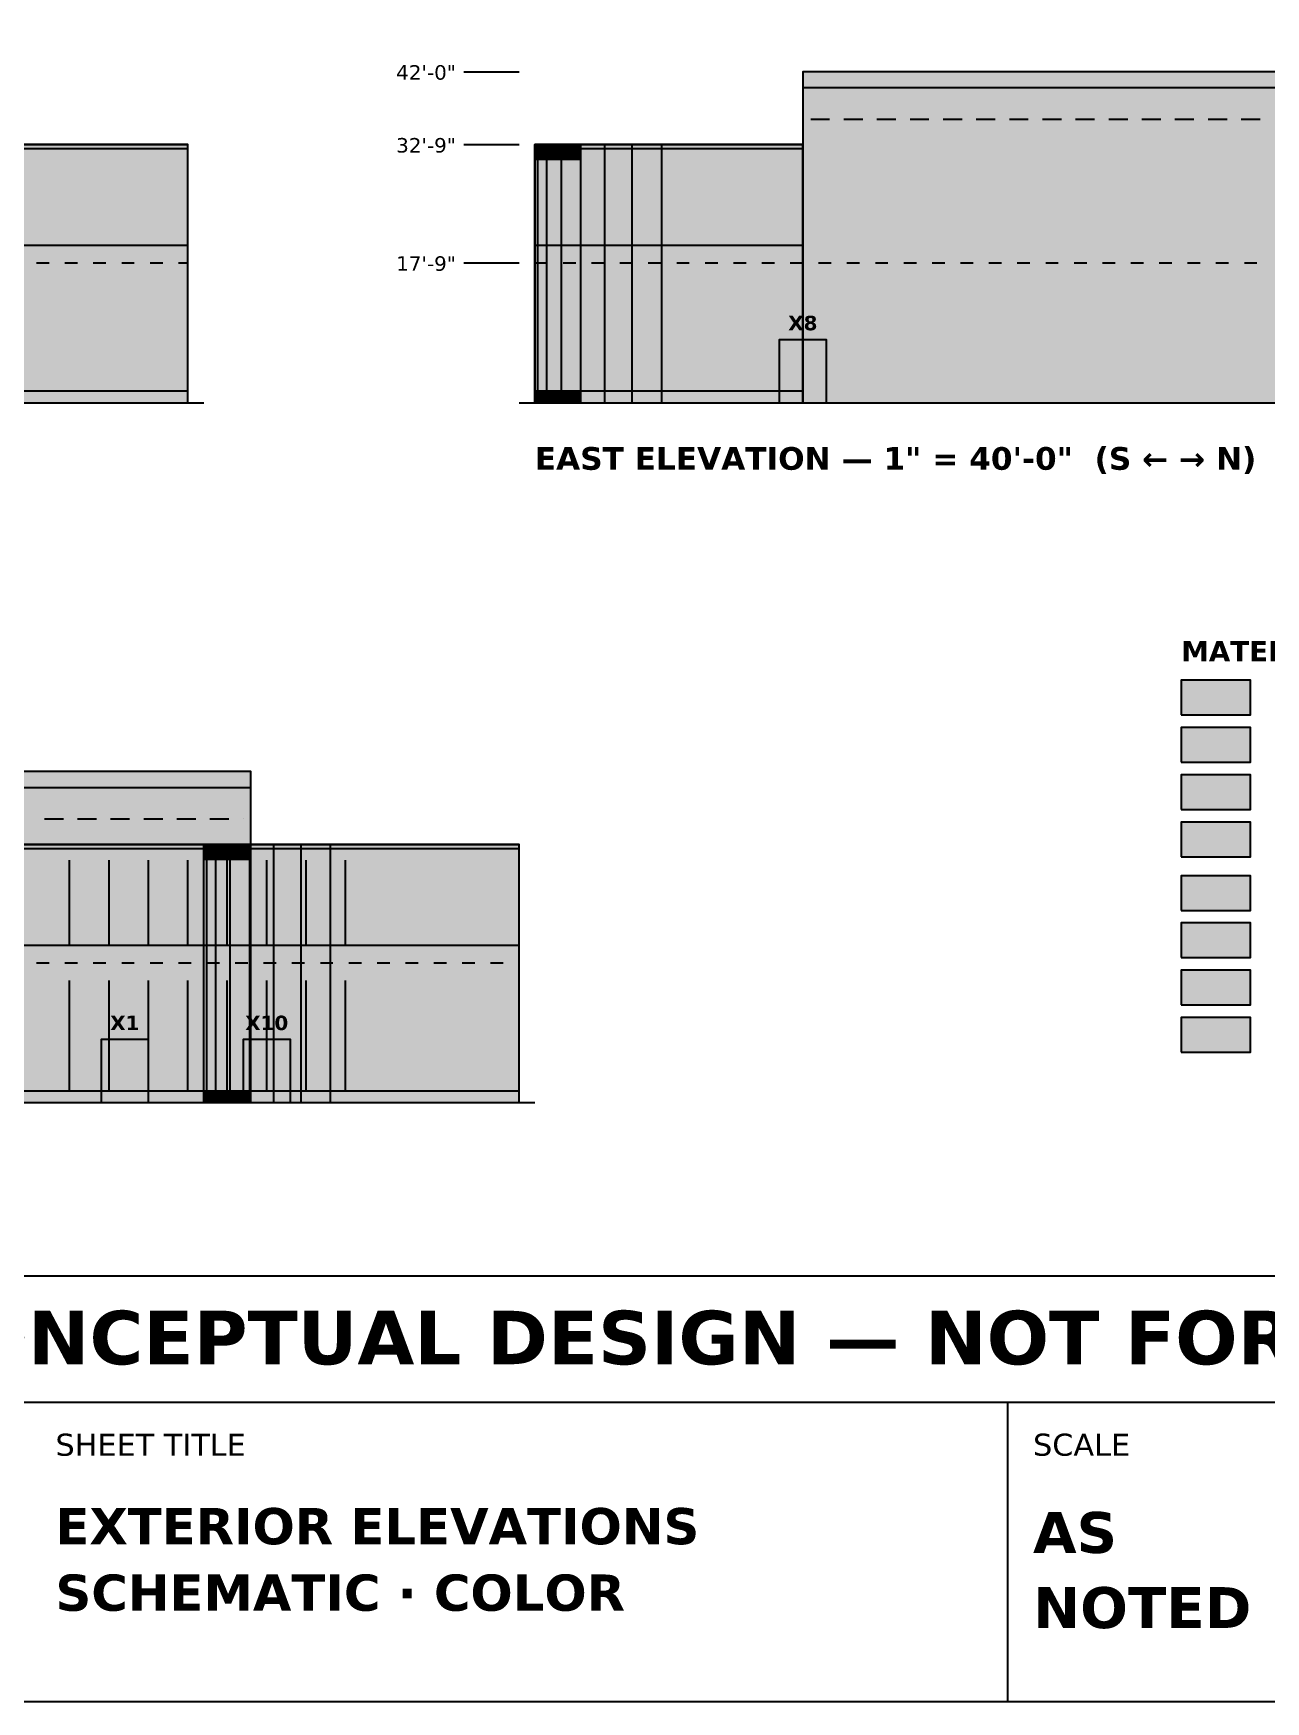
# Model space of a CAD drawing. Header units: inches. Extents: x 0.4 to 16.5, y 0.5 to 10.5.
# Drawn here: x 6.71 to 10.62, y 0.5 to 5.79 of the extents above; entities that cross this region are included whole.
import ezdxf
from ezdxf.enums import TextEntityAlignment as Align

# ---------------------------------------------------------------- set-up
doc = ezdxf.new("R2010")
doc.units = ezdxf.units.IN
doc.header["$MEASUREMENT"] = 0
for name, color, linetype in [('A-ANNO-TEXT', 7, 'Continuous'), ('A-ELEV-DATM', 7, 'Continuous'), ('A-ELEV-DOOR', 7, 'Continuous'), ('A-ELEV-FACD', 7, 'Continuous'), ('A-ELEV-FILL', 7, 'Continuous'), ('A-ELEV-HIDN', 7, 'Continuous'), ('A-ELEV-IDEN', 7, 'Continuous'), ('A-ELEV-OTLN', 7, 'Continuous'), ('G-ANNO-TTLB', 7, 'Continuous')]:
    doc.layers.add(name, color=color, linetype=linetype)
doc.styles.add('KS-BOLD', font='DejaVuSans-Bold.ttf')
doc.styles.add('KS-REG', font='DejaVuSans.ttf')

msp = doc.modelspace()

# ---------------------------------------------------------------- hatches: boundary and pattern name
at = {"layer": 'A-ELEV-DOOR', "true_color": 0x5a5a5a}
for points in [[(9.075, 4.62), (9.225, 4.62), (9.225, 4.82), (9.075, 4.82)], [(6.925, 2.4), (7.075, 2.4), (7.075, 2.6), (6.925, 2.6)], [(7.375, 2.4), (7.525, 2.4), (7.525, 2.6), (7.375, 2.6)]]:
    msp.add_hatch(color=7, dxfattribs=at).paths.add_polyline_path(points)
at = {"layer": 'A-ELEV-FACD', "true_color": 0xc9c6be}
msp.add_hatch(color=7, dxfattribs=at).paths.add_polyline_path([(10.35, 3.63), (10.57, 3.63), (10.57, 3.74), (10.35, 3.74)])
at = {"layer": 'A-ELEV-FACD', "true_color": 0x4f6a7d}
msp.add_hatch(color=7, dxfattribs=at).paths.add_polyline_path([(10.35, 3.48), (10.57, 3.48), (10.57, 3.59), (10.35, 3.59)])
at = {"layer": 'A-ELEV-FACD', "true_color": 0xb0b0b0}
msp.add_hatch(color=7, dxfattribs=at).paths.add_polyline_path([(10.35, 3.33), (10.57, 3.33), (10.57, 3.44), (10.35, 3.44)])
at = {"layer": 'A-ELEV-FACD', "true_color": 0xcc0000}
msp.add_hatch(color=7, dxfattribs=at).paths.add_polyline_path([(10.35, 3.18), (10.57, 3.18), (10.57, 3.29), (10.35, 3.29)])
at = {"layer": 'A-ELEV-FILL', "true_color": 0xcdcdcd}
for points in [[(9.15, 4.62), (14.45, 4.62), (14.45, 5.67), (9.15, 5.67)], [(2.1, 2.4), (7.4, 2.4), (7.4, 3.45), (2.1, 3.45)]]:
    msp.add_hatch(color=7, dxfattribs=at).paths.add_polyline_path(points)
at = {"layer": 'A-ELEV-FILL', "true_color": 0xc9c6be}
for points in [[(9.15, 4.62), (14.45, 4.62), (14.45, 5.67), (9.15, 5.67)], [(1.95, 4.62), (7.2, 4.62), (7.2, 5.4388), (1.95, 5.4388)], [(8.3, 4.62), (9.15, 4.62), (9.15, 5.4388), (8.3, 5.4388)], [(2.1, 2.4), (7.4, 2.4), (7.4, 3.45), (2.1, 3.45)], [(1.95, 2.4), (8.25, 2.4), (8.25, 3.2188), (1.95, 3.2188)]]:
    msp.add_hatch(color=7, dxfattribs=at).paths.add_polyline_path(points)
at = {"layer": 'A-ELEV-FILL', "true_color": 0xb1aea7}
for points in [[(9.15, 5.62), (14.45, 5.62), (14.45, 5.67), (9.15, 5.67)], [(2.1, 3.4), (7.4, 3.4), (7.4, 3.45), (2.1, 3.45)]]:
    msp.add_hatch(color=7, dxfattribs=at).paths.add_polyline_path(points)
at = {"layer": 'A-ELEV-FILL', "true_color": 0xe4e4e4}
for points in [[(1.95, 4.62), (7.2, 4.62), (7.2, 5.4388), (1.95, 5.4388)], [(8.3, 4.62), (9.15, 4.62), (9.15, 5.4388), (8.3, 5.4388)], [(1.95, 2.4), (8.25, 2.4), (8.25, 3.2188), (1.95, 3.2188)]]:
    msp.add_hatch(color=7, dxfattribs=at).paths.add_polyline_path(points)
at = {"layer": 'A-ELEV-FILL', "true_color": 0x918f89}
for points in [[(8.3, 5.3887), (8.3096, 5.3887), (8.3096, 5.4388), (8.3, 5.4388)], [(8.3, 5.0075), (8.3096, 5.0075), (8.3096, 5.12), (8.3, 5.12)], [(8.3, 4.62), (8.3096, 4.62), (8.3096, 4.6575), (8.3, 4.6575)], [(7.25, 3.1688), (7.2596, 3.1688), (7.2596, 3.2188), (7.25, 3.2188)], [(7.25, 2.7875), (7.2596, 2.7875), (7.2596, 2.9), (7.25, 2.9)], [(7.25, 2.4), (7.2596, 2.4), (7.2596, 2.4375), (7.25, 2.4375)]]:
    msp.add_hatch(color=7, dxfattribs=at).paths.add_polyline_path(points)
at = {"layer": 'A-ELEV-FILL', "true_color": 0x98958f}
for points in [[(8.3096, 5.3887), (8.3381, 5.3887), (8.3381, 5.4388), (8.3096, 5.4388)], [(8.3096, 5.0075), (8.3381, 5.0075), (8.3381, 5.12), (8.3096, 5.12)], [(8.3096, 4.62), (8.3381, 4.62), (8.3381, 4.6575), (8.3096, 4.6575)], [(7.2596, 3.1688), (7.2881, 3.1688), (7.2881, 3.2188), (7.2596, 3.2188)], [(7.2596, 2.7875), (7.2881, 2.7875), (7.2881, 2.9), (7.2596, 2.9)], [(7.2596, 2.4), (7.2881, 2.4), (7.2881, 2.4375), (7.2596, 2.4375)]]:
    msp.add_hatch(color=7, dxfattribs=at).paths.add_polyline_path(points)
at = {"layer": 'A-ELEV-FILL', "true_color": 0x9f9c96}
for points in [[(8.3381, 5.3887), (8.3843, 5.3887), (8.3843, 5.4388), (8.3381, 5.4388)], [(8.3381, 5.0075), (8.3843, 5.0075), (8.3843, 5.12), (8.3381, 5.12)], [(8.3381, 4.62), (8.3843, 4.62), (8.3843, 4.6575), (8.3381, 4.6575)], [(7.2881, 3.1688), (7.3343, 3.1688), (7.3343, 3.2188), (7.2881, 3.2188)], [(7.2881, 2.7875), (7.3343, 2.7875), (7.3343, 2.9), (7.2881, 2.9)], [(7.2881, 2.4), (7.3343, 2.4), (7.3343, 2.4375), (7.2881, 2.4375)]]:
    msp.add_hatch(color=7, dxfattribs=at).paths.add_polyline_path(points)
at = {"layer": 'A-ELEV-FILL', "true_color": 0xa6a39d}
for points in [[(8.3843, 5.3887), (8.4464, 5.3887), (8.4464, 5.4388), (8.3843, 5.4388)], [(8.3843, 5.0075), (8.4464, 5.0075), (8.4464, 5.12), (8.3843, 5.12)], [(8.3843, 4.62), (8.4464, 4.62), (8.4464, 4.6575), (8.3843, 4.6575)], [(7.3343, 3.1688), (7.3964, 3.1688), (7.3964, 3.2188), (7.3343, 3.2188)], [(7.3343, 2.7875), (7.3964, 2.7875), (7.3964, 2.9), (7.3343, 2.9)], [(7.3343, 2.4), (7.3964, 2.4), (7.3964, 2.4375), (7.3343, 2.4375)]]:
    msp.add_hatch(color=7, dxfattribs=at).paths.add_polyline_path(points)
at = {"layer": 'A-ELEV-FILL', "true_color": 0xadaaa3}
for points in [[(8.4464, 5.3887), (8.5222, 5.3887), (8.5222, 5.4388), (8.4464, 5.4388)], [(8.4464, 5.0075), (8.5222, 5.0075), (8.5222, 5.12), (8.4464, 5.12)], [(8.4464, 4.62), (8.5222, 4.62), (8.5222, 4.6575), (8.4464, 4.6575)], [(7.3964, 3.1688), (7.4722, 3.1688), (7.4722, 3.2188), (7.3964, 3.2188)], [(7.3964, 2.7875), (7.4722, 2.7875), (7.4722, 2.9), (7.3964, 2.9)], [(7.3964, 2.4), (7.4722, 2.4), (7.4722, 2.4375), (7.3964, 2.4375)]]:
    msp.add_hatch(color=7, dxfattribs=at).paths.add_polyline_path(points)
at = {"layer": 'A-ELEV-FILL', "true_color": 0xb4b1aa}
for points in [[(8.5222, 5.3887), (8.6087, 5.3887), (8.6087, 5.4388), (8.5222, 5.4388)], [(8.5222, 5.0075), (8.6087, 5.0075), (8.6087, 5.12), (8.5222, 5.12)], [(8.5222, 4.62), (8.6087, 4.62), (8.6087, 4.6575), (8.5222, 4.6575)], [(7.4722, 3.1688), (7.5587, 3.1688), (7.5587, 3.2188), (7.4722, 3.2188)], [(7.4722, 2.7875), (7.5587, 2.7875), (7.5587, 2.9), (7.4722, 2.9)], [(7.4722, 2.4), (7.5587, 2.4), (7.5587, 2.4375), (7.4722, 2.4375)]]:
    msp.add_hatch(color=7, dxfattribs=at).paths.add_polyline_path(points)
at = {"layer": 'A-ELEV-FILL', "true_color": 0xbbb8b1}
for points in [[(8.6087, 5.3887), (8.7025, 5.3887), (8.7025, 5.4388), (8.6087, 5.4388)], [(8.6087, 5.0075), (8.7025, 5.0075), (8.7025, 5.12), (8.6087, 5.12)], [(8.6087, 4.62), (8.7025, 4.62), (8.7025, 4.6575), (8.6087, 4.6575)], [(7.5587, 3.1688), (7.6525, 3.1688), (7.6525, 3.2188), (7.5587, 3.2188)], [(7.5587, 2.7875), (7.6525, 2.7875), (7.6525, 2.9), (7.5587, 2.9)], [(7.5587, 2.4), (7.6525, 2.4), (7.6525, 2.4375), (7.5587, 2.4375)]]:
    msp.add_hatch(color=7, dxfattribs=at).paths.add_polyline_path(points)
at = {"layer": 'A-ELEV-FILL', "true_color": 0xc2bfb7}
for points in [[(8.7025, 5.3887), (8.8, 5.3887), (8.8, 5.4388), (8.7025, 5.4388)], [(8.7025, 5.0075), (8.8, 5.0075), (8.8, 5.12), (8.7025, 5.12)], [(8.7025, 4.62), (8.8, 4.62), (8.8, 4.6575), (8.7025, 4.6575)], [(7.6525, 3.1688), (7.75, 3.1688), (7.75, 3.2188), (7.6525, 3.2188)], [(7.6525, 2.7875), (7.75, 2.7875), (7.75, 2.9), (7.6525, 2.9)], [(7.6525, 2.4), (7.75, 2.4), (7.75, 2.4375), (7.6525, 2.4375)]]:
    msp.add_hatch(color=7, dxfattribs=at).paths.add_polyline_path(points)
at = {"layer": 'A-ELEV-FILL', "true_color": 0x4f6a7d}
for points in [[(1.95, 5.12), (7.2, 5.12), (7.2, 5.3887), (1.95, 5.3887)], [(8.3, 5.12), (9.15, 5.12), (9.15, 5.3887), (8.3, 5.3887)], [(1.95, 4.6575), (7.2, 4.6575), (7.2, 5.0075), (1.95, 5.0075)], [(8.3, 4.6575), (9.15, 4.6575), (9.15, 5.0075), (8.3, 5.0075)], [(1.95, 2.9), (8.25, 2.9), (8.25, 3.1688), (1.95, 3.1688)], [(1.95, 2.4375), (8.25, 2.4375), (8.25, 2.7875), (1.95, 2.7875)]]:
    msp.add_hatch(color=7, dxfattribs=at).paths.add_polyline_path(points)
at = {"layer": 'A-ELEV-FILL', "true_color": 0x394c5a}
for points in [[(8.3, 5.12), (8.3096, 5.12), (8.3096, 5.3887), (8.3, 5.3887)], [(8.3, 4.6575), (8.3096, 4.6575), (8.3096, 5.0075), (8.3, 5.0075)], [(7.25, 2.9), (7.2596, 2.9), (7.2596, 3.1688), (7.25, 3.1688)], [(7.25, 2.4375), (7.2596, 2.4375), (7.2596, 2.7875), (7.25, 2.7875)]]:
    msp.add_hatch(color=7, dxfattribs=at).paths.add_polyline_path(points)
at = {"layer": 'A-ELEV-FILL', "true_color": 0x3c505e}
for points in [[(8.3096, 5.12), (8.3381, 5.12), (8.3381, 5.3887), (8.3096, 5.3887)], [(8.3096, 4.6575), (8.3381, 4.6575), (8.3381, 5.0075), (8.3096, 5.0075)], [(7.2596, 2.9), (7.2881, 2.9), (7.2881, 3.1688), (7.2596, 3.1688)], [(7.2596, 2.4375), (7.2881, 2.4375), (7.2881, 2.7875), (7.2596, 2.7875)]]:
    msp.add_hatch(color=7, dxfattribs=at).paths.add_polyline_path(points)
at = {"layer": 'A-ELEV-FILL', "true_color": 0x3e5463}
for points in [[(8.3381, 5.12), (8.3843, 5.12), (8.3843, 5.3887), (8.3381, 5.3887)], [(8.3381, 4.6575), (8.3843, 4.6575), (8.3843, 5.0075), (8.3381, 5.0075)], [(7.2881, 2.9), (7.3343, 2.9), (7.3343, 3.1688), (7.2881, 3.1688)], [(7.2881, 2.4375), (7.3343, 2.4375), (7.3343, 2.7875), (7.2881, 2.7875)]]:
    msp.add_hatch(color=7, dxfattribs=at).paths.add_polyline_path(points)
at = {"layer": 'A-ELEV-FILL', "true_color": 0x415767}
for points in [[(8.3843, 5.12), (8.4464, 5.12), (8.4464, 5.3887), (8.3843, 5.3887)], [(8.3843, 4.6575), (8.4464, 4.6575), (8.4464, 5.0075), (8.3843, 5.0075)], [(7.3343, 2.9), (7.3964, 2.9), (7.3964, 3.1688), (7.3343, 3.1688)], [(7.3343, 2.4375), (7.3964, 2.4375), (7.3964, 2.7875), (7.3343, 2.7875)]]:
    msp.add_hatch(color=7, dxfattribs=at).paths.add_polyline_path(points)
at = {"layer": 'A-ELEV-FILL', "true_color": 0x445b6c}
for points in [[(8.4464, 5.12), (8.5222, 5.12), (8.5222, 5.3887), (8.4464, 5.3887)], [(8.4464, 4.6575), (8.5222, 4.6575), (8.5222, 5.0075), (8.4464, 5.0075)], [(7.3964, 2.9), (7.4722, 2.9), (7.4722, 3.1688), (7.3964, 3.1688)], [(7.3964, 2.4375), (7.4722, 2.4375), (7.4722, 2.7875), (7.3964, 2.7875)]]:
    msp.add_hatch(color=7, dxfattribs=at).paths.add_polyline_path(points)
at = {"layer": 'A-ELEV-FILL', "true_color": 0x475f70}
for points in [[(8.5222, 5.12), (8.6087, 5.12), (8.6087, 5.3887), (8.5222, 5.3887)], [(8.5222, 4.6575), (8.6087, 4.6575), (8.6087, 5.0075), (8.5222, 5.0075)], [(7.4722, 2.9), (7.5587, 2.9), (7.5587, 3.1688), (7.4722, 3.1688)], [(7.4722, 2.4375), (7.5587, 2.4375), (7.5587, 2.7875), (7.4722, 2.7875)]]:
    msp.add_hatch(color=7, dxfattribs=at).paths.add_polyline_path(points)
at = {"layer": 'A-ELEV-FILL', "true_color": 0x496374}
for points in [[(8.6087, 5.12), (8.7025, 5.12), (8.7025, 5.3887), (8.6087, 5.3887)], [(8.6087, 4.6575), (8.7025, 4.6575), (8.7025, 5.0075), (8.6087, 5.0075)], [(7.5587, 2.9), (7.6525, 2.9), (7.6525, 3.1688), (7.5587, 3.1688)], [(7.5587, 2.4375), (7.6525, 2.4375), (7.6525, 2.7875), (7.5587, 2.7875)]]:
    msp.add_hatch(color=7, dxfattribs=at).paths.add_polyline_path(points)
at = {"layer": 'A-ELEV-FILL', "true_color": 0x4c6679}
for points in [[(8.7025, 5.12), (8.8, 5.12), (8.8, 5.3887), (8.7025, 5.3887)], [(8.7025, 4.6575), (8.8, 4.6575), (8.8, 5.0075), (8.7025, 5.0075)], [(7.6525, 2.9), (7.75, 2.9), (7.75, 3.1688), (7.6525, 3.1688)], [(7.6525, 2.4375), (7.75, 2.4375), (7.75, 2.7875), (7.6525, 2.7875)]]:
    msp.add_hatch(color=7, dxfattribs=at).paths.add_polyline_path(points)
at = {"layer": 'A-ELEV-FILL', "true_color": 0x9e1b32}
msp.add_hatch(color=7, dxfattribs=at).paths.add_polyline_path([(10.35, 3.01), (10.57, 3.01), (10.57, 3.12), (10.35, 3.12)])
at = {"layer": 'A-ELEV-FILL', "true_color": 0xc9a227}
msp.add_hatch(color=7, dxfattribs=at).paths.add_polyline_path([(10.35, 2.86), (10.57, 2.86), (10.57, 2.97), (10.35, 2.97)])
at = {"layer": 'A-ELEV-FILL', "true_color": 0x1a1a1a}
msp.add_hatch(color=7, dxfattribs=at).paths.add_polyline_path([(10.35, 2.71), (10.57, 2.71), (10.57, 2.82), (10.35, 2.82)])
at = {"layer": 'A-ELEV-FILL', "true_color": 0xb5654a}
msp.add_hatch(color=7, dxfattribs=at).paths.add_polyline_path([(10.35, 2.56), (10.57, 2.56), (10.57, 2.67), (10.35, 2.67)])

# ---------------------------------------------------------------- linework, layer by layer
at = {"layer": 'A-ELEV-DATM'}
for p, q in [((8.075, 5.67), (8.25, 5.67)), ((8.075, 5.4388), (8.25, 5.4388)), ((8.075, 5.0637), (8.25, 5.0637))]:
    msp.add_line(p, q, dxfattribs=at)
at = {"layer": 'A-ELEV-DOOR'}
for points in [[(9.075, 4.62), (9.225, 4.62), (9.225, 4.82), (9.075, 4.82)], [(6.925, 2.4), (7.075, 2.4), (7.075, 2.6), (6.925, 2.6)], [(7.375, 2.4), (7.525, 2.4), (7.525, 2.6), (7.375, 2.6)]]:
    msp.add_lwpolyline(points, close=True, dxfattribs=at)
at = {"layer": 'A-ELEV-FACD'}
for p, q in [((9.15, 5.62), (14.45, 5.62)), ((1.95, 5.4388), (7.2, 5.4388)), ((1.95, 5.4263), (7.2, 5.4263)), ((8.3, 5.4388), (9.15, 5.4388)), ((8.3, 4.62), (8.3, 5.4388)), ((8.3, 5.4263), (9.15, 5.4263)), ((8.3096, 4.62), (8.3096, 5.4388)), ((8.3381, 4.62), (8.3381, 5.4388)), ((8.3843, 4.62), (8.3843, 5.4388)), ((8.4464, 4.62), (8.4464, 5.4388)), ((8.5222, 4.62), (8.5222, 5.4388)), ((8.6087, 4.62), (8.6087, 5.4388)), ((8.7025, 4.62), (8.7025, 5.4388)), ((1.95, 5.12), (7.2, 5.12)), ((8.3, 5.12), (9.15, 5.12)), ((1.95, 4.6575), (7.2, 4.6575)), ((8.3, 4.6575), (9.15, 4.6575)), ((2.1, 3.4), (7.4, 3.4)), ((1.95, 3.2188), (8.25, 3.2188)), ((1.95, 3.2062), (8.25, 3.2062)), ((7.25, 2.4), (7.25, 3.2188)), ((7.2596, 2.4), (7.2596, 3.2188)), ((7.2881, 2.4), (7.2881, 3.2188)), ((7.3343, 2.4), (7.3343, 3.2188)), ((7.3964, 2.4), (7.3964, 3.2188)), ((7.4722, 2.4), (7.4722, 3.2188)), ((7.5587, 2.4), (7.5587, 3.2188)), ((7.6525, 2.4), (7.6525, 3.2188)), ((6.825, 2.9), (6.825, 3.1688)), ((6.95, 2.9), (6.95, 3.1688)), ((7.075, 2.9), (7.075, 3.1688)), ((7.2, 2.9), (7.2, 3.1688)), ((7.325, 2.9), (7.325, 3.1688)), ((7.45, 2.9), (7.45, 3.1688)), ((7.575, 2.9), (7.575, 3.1688)), ((7.7, 2.9), (7.7, 3.1688)), ((1.95, 2.9), (8.25, 2.9)), ((6.825, 2.4375), (6.825, 2.7875)), ((6.95, 2.4375), (6.95, 2.7875)), ((7.075, 2.4375), (7.075, 2.7875)), ((7.2, 2.4375), (7.2, 2.7875)), ((7.325, 2.4375), (7.325, 2.7875)), ((7.45, 2.4375), (7.45, 2.7875)), ((7.575, 2.4375), (7.575, 2.7875)), ((7.7, 2.4375), (7.7, 2.7875)), ((1.95, 2.4375), (8.25, 2.4375))]:
    msp.add_line(p, q, dxfattribs=at)
for points in [[(10.35, 3.63), (10.57, 3.63), (10.57, 3.74), (10.35, 3.74)], [(10.35, 3.48), (10.57, 3.48), (10.57, 3.59), (10.35, 3.59)], [(10.35, 3.33), (10.57, 3.33), (10.57, 3.44), (10.35, 3.44)], [(10.35, 3.18), (10.57, 3.18), (10.57, 3.29), (10.35, 3.29)]]:
    msp.add_lwpolyline(points, close=True, dxfattribs=at)
at = {"layer": 'A-ELEV-FILL'}
for points in [[(10.35, 3.01), (10.57, 3.01), (10.57, 3.12), (10.35, 3.12)], [(10.35, 2.86), (10.57, 2.86), (10.57, 2.97), (10.35, 2.97)], [(10.35, 2.71), (10.57, 2.71), (10.57, 2.82), (10.35, 2.82)], [(10.35, 2.56), (10.57, 2.56), (10.57, 2.67), (10.35, 2.67)]]:
    msp.add_lwpolyline(points, close=True, dxfattribs=at)
at = {"layer": 'A-ELEV-HIDN'}
for p, q in [((9.175, 5.52), (9.235, 5.52)), ((9.28, 5.52), (9.34, 5.52)), ((9.385, 5.52), (9.445, 5.52)), ((9.49, 5.52), (9.55, 5.52)), ((9.595, 5.52), (9.655, 5.52)), ((9.7, 5.52), (9.76, 5.52)), ((9.805, 5.52), (9.865, 5.52)), ((9.91, 5.52), (9.97, 5.52)), ((10.015, 5.52), (10.075, 5.52)), ((10.12, 5.52), (10.18, 5.52)), ((10.225, 5.52), (10.285, 5.52)), ((10.33, 5.52), (10.39, 5.52)), ((10.435, 5.52), (10.495, 5.52)), ((10.54, 5.52), (10.6, 5.52)), ((6.72, 5.0637), (6.76, 5.0637)), ((6.81, 5.0637), (6.85, 5.0637)), ((6.9, 5.0637), (6.94, 5.0637)), ((6.99, 5.0637), (7.03, 5.0637)), ((7.08, 5.0637), (7.12, 5.0637)), ((7.17, 5.0637), (7.2, 5.0637)), ((8.3, 5.0637), (8.34, 5.0637)), ((8.39, 5.0637), (8.43, 5.0637)), ((8.48, 5.0637), (8.52, 5.0637)), ((8.57, 5.0637), (8.61, 5.0637)), ((8.66, 5.0637), (8.7, 5.0637)), ((8.75, 5.0637), (8.79, 5.0637)), ((8.84, 5.0637), (8.88, 5.0637)), ((8.93, 5.0637), (8.97, 5.0637)), ((9.02, 5.0637), (9.06, 5.0637)), ((9.11, 5.0637), (9.15, 5.0637)), ((9.2, 5.0637), (9.24, 5.0637)), ((9.29, 5.0637), (9.33, 5.0637)), ((9.38, 5.0637), (9.42, 5.0637)), ((9.47, 5.0637), (9.51, 5.0637)), ((9.56, 5.0637), (9.6, 5.0637)), ((9.65, 5.0637), (9.69, 5.0637)), ((9.74, 5.0637), (9.78, 5.0637)), ((9.83, 5.0637), (9.87, 5.0637)), ((9.92, 5.0637), (9.96, 5.0637)), ((10.01, 5.0637), (10.05, 5.0637)), ((10.1, 5.0637), (10.14, 5.0637)), ((10.19, 5.0637), (10.23, 5.0637)), ((10.28, 5.0637), (10.32, 5.0637)), ((10.37, 5.0637), (10.41, 5.0637)), ((10.46, 5.0637), (10.5, 5.0637)), ((10.55, 5.0637), (10.59, 5.0637)), ((6.745, 3.3), (6.805, 3.3)), ((6.85, 3.3), (6.91, 3.3)), ((6.955, 3.3), (7.015, 3.3)), ((7.06, 3.3), (7.12, 3.3)), ((7.165, 3.3), (7.225, 3.3)), ((7.27, 3.3), (7.33, 3.3)), ((7.375, 3.3), (7.375, 3.3)), ((6.72, 2.8438), (6.76, 2.8438)), ((6.81, 2.8438), (6.85, 2.8438)), ((6.9, 2.8438), (6.94, 2.8438)), ((6.99, 2.8438), (7.03, 2.8438)), ((7.08, 2.8438), (7.12, 2.8438)), ((7.17, 2.8438), (7.21, 2.8438)), ((7.26, 2.8438), (7.3, 2.8438)), ((7.35, 2.8438), (7.39, 2.8438)), ((7.44, 2.8438), (7.48, 2.8438)), ((7.53, 2.8438), (7.57, 2.8438)), ((7.62, 2.8438), (7.66, 2.8438)), ((7.71, 2.8438), (7.75, 2.8438)), ((7.8, 2.8438), (7.84, 2.8438)), ((7.89, 2.8438), (7.93, 2.8438)), ((7.98, 2.8438), (8.02, 2.8438)), ((8.07, 2.8438), (8.11, 2.8438)), ((8.16, 2.8438), (8.2, 2.8438)), ((8.25, 2.8438), (8.25, 2.8438))]:
    msp.add_line(p, q, dxfattribs=at)
at = {"layer": 'A-ELEV-OTLN'}
for p, q in [((1.15, 4.62), (7.25, 4.62)), ((8.25, 4.62), (15.4, 4.62)), ((1.15, 2.4), (8.3, 2.4))]:
    msp.add_line(p, q, dxfattribs=at)
for points in [[(9.15, 4.62), (14.45, 4.62), (14.45, 5.67), (9.15, 5.67)], [(1.95, 4.62), (7.2, 4.62), (7.2, 5.4388), (1.95, 5.4388)], [(8.3, 4.62), (9.15, 4.62), (9.15, 5.4388), (8.3, 5.4388)], [(2.1, 2.4), (7.4, 2.4), (7.4, 3.45), (2.1, 3.45)], [(1.95, 2.4), (8.25, 2.4), (8.25, 3.2188), (1.95, 3.2188)]]:
    msp.add_lwpolyline(points, close=True, dxfattribs=at)
at = {"layer": 'G-ANNO-TTLB'}
for p, q in [((0.5, 1.45), (16.5, 1.45)), ((9.8, 0.5), (9.8, 1.45))]:
    msp.add_line(p, q, dxfattribs=at)
for points in [[(0.5, 0.5), (16.5, 0.5), (16.5, 10.5), (0.5, 10.5)], [(0.5, 1.45), (16.5, 1.45), (16.5, 1.85), (0.5, 1.85)]]:
    msp.add_lwpolyline(points, close=True, dxfattribs=at)

# ---------------------------------------------------------------- texts
at = {"layer": 'A-ANNO-TEXT', "style": 'KS-BOLD'}
msp.add_text('MATERIAL LEGEND (D-074 SRM HQ look)', height=0.064, dxfattribs=at).set_placement((10.35, 3.8))
at = {"layer": 'A-ELEV-DATM', "style": 'KS-REG'}
for s, p in [('42\'-0"', (8.05, 5.645)), ('32\'-9"', (8.05, 5.4138)), ('17\'-9"', (8.05, 5.0387))]:
    msp.add_text(s, height=0.046, dxfattribs=at).set_placement(p, align=Align.RIGHT)
at = {"layer": 'A-ELEV-IDEN', "style": 'KS-BOLD'}
for s, p in [('X8', (9.15, 4.85)), ('X1', (7, 2.63)), ('X10', (7.45, 2.63))]:
    msp.add_text(s, height=0.046, dxfattribs=at).set_placement(p, align=Align.CENTER)
msp.add_text('EAST ELEVATION — 1" = 40\'-0"  (S ← → N)', height=0.072, dxfattribs=at).set_placement((8.3, 4.4075))
at = {"layer": 'G-ANNO-TTLB', "style": 'KS-BOLD'}
msp.add_text('PRELIMINARY — CONCEPTUAL DESIGN — NOT FOR CONSTRUCTION', height=0.17, dxfattribs=at).set_placement((8.5, 1.57), align=Align.CENTER)
at = {"layer": 'G-ANNO-TTLB'}
for s, height, style, p in [('SHEET TITLE', 0.07, 'KS-REG', (6.78, 1.28)), ('SCALE', 0.07, 'KS-REG', (9.88, 1.28)), ('EXTERIOR ELEVATIONS', 0.115, 'KS-BOLD', (6.78, 0.9992)), ('AS', 0.13, 'KS-BOLD', (9.88, 0.9717)), ('SCHEMATIC · COLOR', 0.115, 'KS-BOLD', (6.78, 0.7883)), ('NOTED', 0.13, 'KS-BOLD', (9.88, 0.7333))]:
    msp.add_text(s, height=height, dxfattribs=dict(at, style=style)).set_placement(p)

doc.saveas('drawing.dxf')
